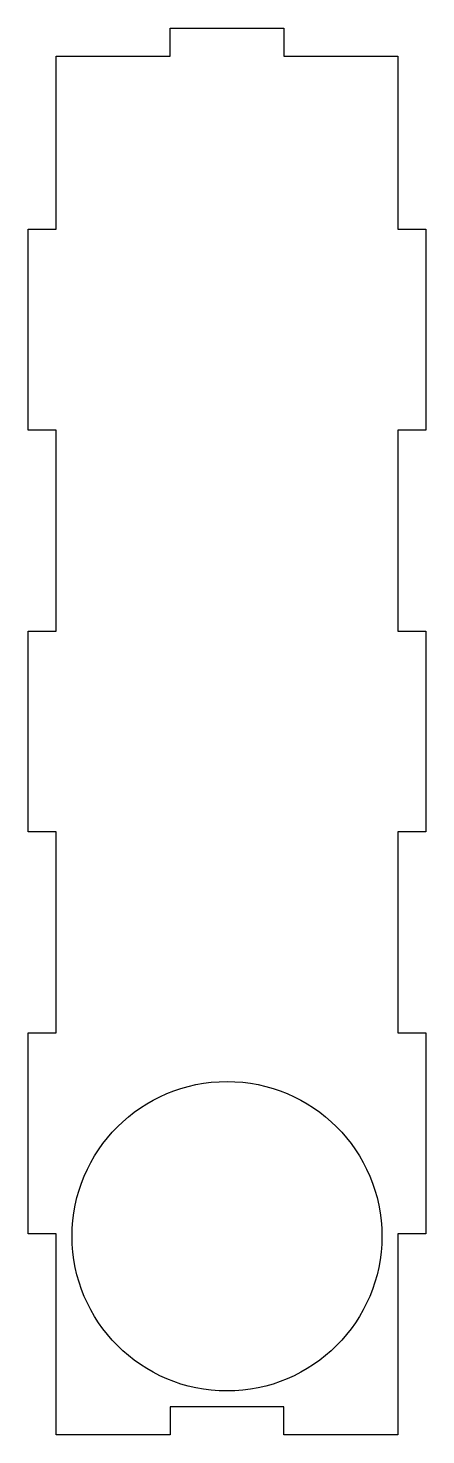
# Model space of a CAD drawing. Extents: x -16 to 26, y -108 to 42.
import ezdxf

# ---------------------------------------------------------------- set-up
doc = ezdxf.new("R2010")
doc.units = 0
doc.layers.add('MODELSKETCH_VISIBLE', color=7, linetype='CONTINUOUS')

msp = doc.modelspace()

# ---------------------------------------------------------------- linework, layer by layer
at = {"layer": 'MODELSKETCH_VISIBLE'}
for p, q in [((-1.06, 42), (11.06, 42)), ((-1.06, 42), (11.06, 42)), ((-1.06, 39), (-1.06, 42)), ((-1.06, 39), (-1.06, 42)), ((11.06, 42), (11.06, 39)), ((11.06, 42), (11.06, 39)), ((-13.18, 39), (-1.06, 39)), ((-13.18, 39), (-1.06, 39)), ((-13.18, 20.57), (-13.18, 39)), ((-13.18, 20.57), (-13.18, 39)), ((11.06, 39), (23.18, 39)), ((11.06, 39), (23.18, 39)), ((23.18, 39), (23.18, 20.57)), ((23.18, 39), (23.18, 20.57)), ((-16.18, 20.57), (-13.18, 20.57)), ((-16.18, 20.57), (-13.18, 20.57)), ((-16.18, -0.86), (-16.18, 20.57)), ((-16.18, -0.86), (-16.18, 20.57)), ((23.18, 20.57), (26.18, 20.57)), ((23.18, 20.57), (26.18, 20.57)), ((26.18, 20.57), (26.18, -0.86)), ((26.18, 20.57), (26.18, -0.86)), ((-13.18, -0.86), (-16.18, -0.86)), ((-13.18, -0.86), (-16.18, -0.86)), ((-13.18, -22.29), (-13.18, -0.86)), ((-13.18, -22.29), (-13.18, -0.86)), ((23.18, -0.86), (23.18, -22.29)), ((23.18, -0.86), (23.18, -22.29)), ((26.18, -0.86), (23.18, -0.86)), ((26.18, -0.86), (23.18, -0.86)), ((-16.18, -22.29), (-13.18, -22.29)), ((-16.18, -43.71), (-16.18, -22.29)), ((-16.18, -43.71), (-16.18, -22.29)), ((-16.18, -22.29), (-13.18, -22.29)), ((23.18, -22.29), (26.18, -22.29)), ((23.18, -22.29), (26.18, -22.29)), ((26.18, -22.29), (26.18, -43.71)), ((26.18, -22.29), (26.18, -43.71)), ((-13.18, -43.71), (-16.18, -43.71)), ((-13.18, -43.71), (-16.18, -43.71)), ((-13.18, -65.14), (-13.18, -43.71)), ((-13.18, -65.14), (-13.18, -43.71)), ((23.18, -43.71), (23.18, -65.14)), ((26.18, -43.71), (23.18, -43.71)), ((26.18, -43.71), (23.18, -43.71)), ((23.18, -43.71), (23.18, -65.14)), ((-16.18, -86.57), (-16.18, -65.14)), ((-16.18, -86.57), (-16.18, -65.14)), ((-16.18, -65.14), (-13.18, -65.14)), ((-16.18, -65.14), (-13.18, -65.14)), ((23.18, -65.14), (26.18, -65.14)), ((23.18, -65.14), (26.18, -65.14)), ((26.18, -65.14), (26.18, -86.57)), ((26.18, -65.14), (26.18, -86.57)), ((-13.18, -86.57), (-16.18, -86.57)), ((-13.18, -86.57), (-16.18, -86.57)), ((-13.18, -108), (-13.18, -86.57)), ((-13.18, -108), (-13.18, -86.57)), ((23.18, -86.57), (23.18, -108)), ((26.18, -86.57), (23.18, -86.57)), ((26.18, -86.57), (23.18, -86.57)), ((23.18, -86.57), (23.18, -108)), ((-1.06, -105), (-1.06, -108)), ((11.06, -105), (-1.06, -105)), ((11.06, -105), (-1.06, -105)), ((-1.06, -105), (-1.06, -108)), ((11.06, -108), (11.06, -105)), ((11.06, -108), (11.06, -105)), ((-1.06, -108), (-13.18, -108)), ((-1.06, -108), (-13.18, -108)), ((23.18, -108), (11.06, -108)), ((23.18, -108), (11.06, -108))]:
    msp.add_line(p, q, dxfattribs=at)
msp.add_circle((5, -86.82), 16.5, dxfattribs=at)

doc.saveas('drawing.dxf')
